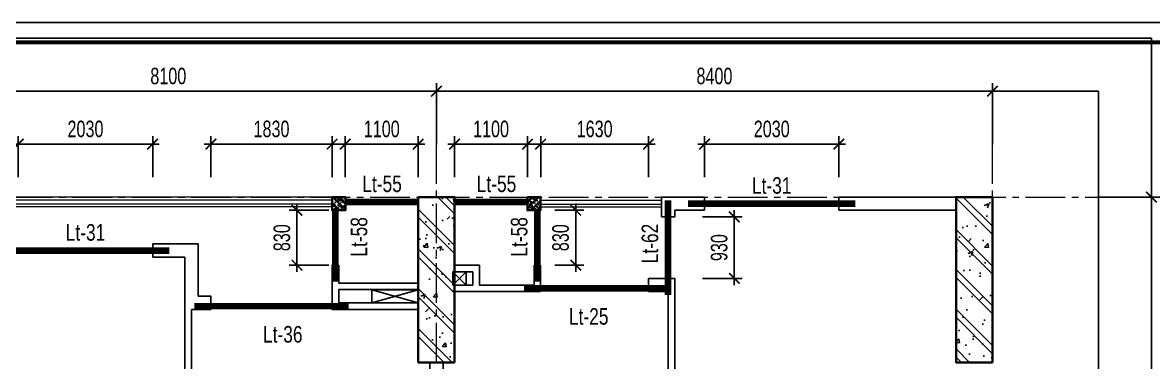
# Model space of a CAD drawing. Header units: millimetres. Extents: x 0 to 84100, y 0 to 158663.
# Drawn here: x 52670 to 69751, y 93026 to 98163 of the extents above; entities that cross this region are included whole.
import ezdxf
from ezdxf.enums import TextEntityAlignment as Align

# ---------------------------------------------------------------- set-up
doc = ezdxf.new("R2010")
doc.units = ezdxf.units.MM
doc.header["$LTSCALE"] = 800
doc.header["$MEASUREMENT"] = 0
doc.linetypes.add('CENTER2', pattern=[1.125, 0.75, -0.125, 0.125, -0.125])
doc.layers.get('DEFPOINTS').update_dxf_attribs({"color": 87})
for name, color, linetype in [('CDC-KHUNGTEN', 9, 'Continuous'), ('CDC.02.DIM', 1, 'Continuous'), ('CDC.03.BORDER', 3, 'Continuous'), ('CDC.06.TEXT', 2, 'Continuous'), ('CDC.10.HATCH', 9, 'Continuous'), ('KCS_LANH_TO', 3, 'Continuous'), ('new bloc sdfasdfk$0$KT-CTN', 3, 'Continuous')]:
    doc.layers.add(name, color=color, linetype=linetype)
for name, color, linetype, lineweight in [('CDC.01.AXIS', 160, 'CENTER2', 13), ('CDC.09.COLUMN', 4, 'Continuous', 35), ('CDC.11.NOTE', 8, 'Continuous', 18)]:
    doc.layers.add(name, color=color, linetype=linetype, lineweight=lineweight)
doc.layers.add('CDC.15.NOPLOT', color=87, linetype='Continuous', plot=False)
doc.styles.add('KCS_SMTEXT', font='arial.ttf', dxfattribs={"width": 0.7})
doc.dimstyles.new('KCS_DIM100', dxfattribs={"dimscale": 100, "dimtxt": 2.5, "dimasz": 1.6, "dimexe": 1.2, "dimexo": 0, "dimgap": 1, "dimtad": 1, "dimdec": 0, "dimzin": 0, "dimdsep": 46, "dimtxsty": 'KCS_SMTEXT', "dimblk": 'ARCHTICK', "dimcen": 0, "dimdle": 1, "dimclrd": 1, "dimclre": 1, "dimclrt": 2, "dimadec": 0, "dimazin": 0, "dimtfac": 1, "dimtdec": 0, "dimtix": 1, "dimtmove": 2, "dimatfit": 3, "dimfxl": 1, "dimtolj": 1, "dimtzin": 0, "dimarcsym": 0})
pattern_1 = [(50, (0, 0), (717.26, -62.752), [75, -825]), (355, (0, 0), (-138.751, 752.192), [60, -660]), (100.4514, (59.8, -5.2), (578.5094, 689.4395), [63.74, -701.142]), (46.1842, (0, 200), (1067.241, -165.519), [112.5, -1237.5]), (96.6356, (88.9, 186.2), (934.663, 974.118), [95.61, -1051.713]), (351.1842, (0, 200), (934.662, 974.119), [90, -990]), (21, (100, 150), (596.907, -402.619), [75, -825]), (226, (100, 150), (671.882, -365.54), [60, -660]), (71.4514, (149.74, 116.45), (840.2226, 322.5305), [63.74, -701.142]), (67.5, (0, 0), (-155.9162, 294.3745), [0, -652, 0, -670, 0, -662.5]), (4.5, (0, 0), (283.351, 380.1032), [0, -382, 0, -637, 0, -252.5]), (327.5, (-223, 0), (533.8224, -22.5549), [0, -250, 0, -780, 0, -1035]), (317.5, (-323, 0), (583.1862, 100.105), [0, -325, 0, -518, 0, -735]), (315, (0, 0), (300.5204, 300.5204), []), (315, (0, 122.5), (300.5204, 300.5204), [])]

# ---------------------------------------------------------------- blocks, each defined once
blk = doc.blocks.new('TRUC9-31')
at = {"layer": 'CDC.10.HATCH', "ltscale": 0.5}
h = blk.add_hatch(dxfattribs=at)
h.set_pattern_fill('BETONG', color=256, scale=100, style=0, pattern_type=2)
h.set_pattern_definition(pattern_1)
h.paths.add_polyline_path([(48625, 46100), (49175, 46100), (49175, 48600), (48625, 48600), (48625, 47086)])
h = blk.add_hatch(dxfattribs=at)
h.set_pattern_fill('BETONG', color=256, scale=100, style=0, pattern_type=2)
h.set_pattern_definition(pattern_1)
h.paths.add_polyline_path([(56750, 46100), (57300, 46100), (57300, 48600), (56750, 48600), (56750, 47086)])
at = {"layer": 'CDC.01.AXIS'}
for p, q in [((48900, -1600), (48900, 50200)), ((57300, -1600), (57300, 50200)), ((-1600, 48600), (58900, 48600))]:
    blk.add_line(p, q, dxfattribs=at)
at = {"layer": 'CDC.09.COLUMN'}
for points in [[(49175, 46100), (49175, 48600), (48625, 48600), (48625, 46100)], [(57300, 46100), (57300, 48600), (56750, 48600), (56750, 46100)]]:
    blk.add_lwpolyline(points, close=True, dxfattribs=at)
blk = doc.blocks.new('new bloc sdfasdfk$0$ktn tang can ho')
at = {"layer": 'new bloc sdfasdfk$0$KT-CTN'}
for p, q in [((32850, 39370), (32650, 39170)), ((32650, 39370), (32850, 39170)), ((32125, 39099), (31425, 38899)), ((31425, 39099), (32125, 38899))]:
    blk.add_line(p, q, dxfattribs=at)
for points in [[(32650, 39170), (32850, 39170), (32850, 39370), (32650, 39370)], [(31425, 38899), (32125, 38899), (32125, 39099), (31425, 39099)]]:
    blk.add_lwpolyline(points, close=True, dxfattribs=at)
blk = doc.blocks.new('_ArchTick')
at = {"color": 0, "linetype": 'ByBlock', "const_width": 0.15}
blk.add_lwpolyline([(-0.5, -0.5), (0.5, 0.5)], dxfattribs=at)
blk = doc.blocks.new('*D77')
at = {"layer": 'CDC.02.DIM', "color": 1, "lineweight": -2, "ltscale": 0.5, "transparency": 16777216}
for p, q in [((50821, 96322), (50821, 97246)), ((58921, 96322), (58921, 97246)), ((50721, 97126), (59021, 97126))]:
    blk.add_line(p, q, dxfattribs=at)
at = {"layer": 'DEFPOINTS', "color": 0, "ltscale": 0.5, "transparency": 16777216}
for p in [(58921, 97126), (50821, 96322), (58921, 96322)]:
    blk.add_point(p, dxfattribs=at)
at = {"layer": 'CDC.02.DIM', "color": 1, "lineweight": -2, "ltscale": 0.5, "transparency": 16777216, "xscale": 160, "yscale": 160, "zscale": 160, "rotation": 180}
blk.add_blockref('_ArchTick', (50821, 97126), dxfattribs=at)
at = {"layer": 'CDC.02.DIM', "color": 1, "lineweight": -2, "ltscale": 0.5, "transparency": 16777216, "xscale": 160, "yscale": 160, "zscale": 160}
blk.add_blockref('_ArchTick', (58921, 97126), dxfattribs=at)
at = {"layer": 'CDC.02.DIM', "color": 2, "ltscale": 0.5, "transparency": 16777216, "insert": (54871, 97354), "char_height": 250, "attachment_point": 5, "style": 'KCS_SMTEXT'}
blk.add_mtext('\\A1;8100', dxfattribs=at)
blk = doc.blocks.new('*D78')
at = {"layer": 'CDC.02.DIM', "color": 1, "lineweight": -2, "ltscale": 0.5, "transparency": 16777216}
for p, q in [((58921, 96322), (58921, 97246)), ((67321, 96322), (67321, 97246)), ((58821, 97126), (67421, 97126))]:
    blk.add_line(p, q, dxfattribs=at)
at = {"layer": 'DEFPOINTS', "color": 0, "ltscale": 0.5, "transparency": 16777216}
for p in [(67321, 97126), (58921, 96322), (67321, 96322)]:
    blk.add_point(p, dxfattribs=at)
at = {"layer": 'CDC.02.DIM', "color": 1, "lineweight": -2, "ltscale": 0.5, "transparency": 16777216, "xscale": 160, "yscale": 160, "zscale": 160, "rotation": 180}
blk.add_blockref('_ArchTick', (58921, 97126), dxfattribs=at)
at = {"layer": 'CDC.02.DIM', "color": 1, "lineweight": -2, "ltscale": 0.5, "transparency": 16777216, "xscale": 160, "yscale": 160, "zscale": 160}
blk.add_blockref('_ArchTick', (67321, 97126), dxfattribs=at)
at = {"layer": 'CDC.02.DIM', "color": 2, "ltscale": 0.5, "transparency": 16777216, "insert": (63121, 97354), "char_height": 250, "attachment_point": 5, "style": 'KCS_SMTEXT'}
blk.add_mtext('\\A1;8400', dxfattribs=at)
blk = doc.blocks.new('*D79')
at = {"layer": 'CDC.02.DIM', "color": 1, "lineweight": -2, "ltscale": 0.5, "transparency": 16777216}
for p, q in [((68921, 95526), (69841, 95526)), ((69721, 95626), (69721, 87326)), ((68921, 87426), (69841, 87426))]:
    blk.add_line(p, q, dxfattribs=at)
at = {"layer": 'DEFPOINTS', "color": 0, "ltscale": 0.5, "transparency": 16777216}
for p in [(68921, 95526), (68921, 87426), (69721, 87426)]:
    blk.add_point(p, dxfattribs=at)
at = {"layer": 'CDC.02.DIM', "color": 1, "lineweight": -2, "ltscale": 0.5, "transparency": 16777216, "xscale": 160, "yscale": 160, "zscale": 160}
for p, rotation in [((69721, 95526), 90), ((69721, 87426), 270)]:
    blk.add_blockref('_ArchTick', p, dxfattribs=dict(at, rotation=rotation))
at = {"layer": 'CDC.02.DIM', "color": 2, "ltscale": 0.5, "transparency": 16777216, "insert": (69493, 91476), "char_height": 250, "attachment_point": 5, "rotation": 90, "style": 'KCS_SMTEXT'}
blk.add_mtext('\\A1;8100', dxfattribs=at)
blk = doc.blocks.new('*D98')
at = {"layer": 'CDC.02.DIM', "color": 1, "lineweight": -2, "ltscale": 0.5, "transparency": 16777216}
for p, q in [((68921, 95526), (70841, 95526)), ((70721, 46826), (70721, 95626)), ((68921, 46926), (70841, 46926))]:
    blk.add_line(p, q, dxfattribs=at)
at = {"layer": 'DEFPOINTS', "color": 0, "ltscale": 0.5, "transparency": 16777216}
for p in [(68921, 95526), (70721, 95526), (68921, 46926)]:
    blk.add_point(p, dxfattribs=at)
at = {"layer": 'CDC.02.DIM', "color": 1, "lineweight": -2, "ltscale": 0.5, "transparency": 16777216, "xscale": 160, "yscale": 160, "zscale": 160}
for p, rotation in [((70721, 95526), 90), ((70721, 46926), 270)]:
    blk.add_blockref('_ArchTick', p, dxfattribs=dict(at, rotation=rotation))
at = {"layer": 'CDC.02.DIM', "color": 2, "ltscale": 0.5, "transparency": 16777216, "insert": (70493, 71226), "char_height": 250, "attachment_point": 5, "rotation": 90, "style": 'KCS_SMTEXT'}
blk.add_mtext('\\A1;48600', dxfattribs=at)
blk = doc.blocks.new('*D131')
at = {"layer": 'CDC.02.DIM', "color": 1, "lineweight": -2, "transparency": 16777216}
for p, q in [((57545, 95826), (57545, 96446)), ((58645, 95826), (58645, 96446)), ((58745, 96326), (57445, 96326))]:
    blk.add_line(p, q, dxfattribs=at)
at = {"layer": 'DEFPOINTS', "color": 0, "transparency": 16777216}
for p in [(57545, 96326), (57545, 95826), (58645, 95826)]:
    blk.add_point(p, dxfattribs=at)
at = {"layer": 'CDC.02.DIM', "color": 1, "lineweight": -2, "transparency": 16777216, "xscale": 160, "yscale": 160, "zscale": 160, "rotation": 180}
blk.add_blockref('_ArchTick', (57545, 96326), dxfattribs=at)
at = {"layer": 'CDC.02.DIM', "color": 1, "lineweight": -2, "transparency": 16777216, "xscale": 160, "yscale": 160, "zscale": 160}
blk.add_blockref('_ArchTick', (58645, 96326), dxfattribs=at)
at = {"layer": 'CDC.02.DIM', "color": 2, "transparency": 16777216, "insert": (58095, 96554), "char_height": 250, "attachment_point": 5, "style": 'KCS_SMTEXT'}
blk.add_mtext('\\A1;1100', dxfattribs=at)
blk = doc.blocks.new('*D132')
at = {"layer": 'CDC.02.DIM', "color": 1, "lineweight": -2, "transparency": 16777216}
for p, q in [((55515, 95826), (55515, 96446)), ((57345, 95826), (57345, 96446)), ((55415, 96326), (57445, 96326))]:
    blk.add_line(p, q, dxfattribs=at)
at = {"layer": 'DEFPOINTS', "color": 0, "transparency": 16777216}
for p in [(57345, 96326), (55515, 95826), (57345, 95826)]:
    blk.add_point(p, dxfattribs=at)
at = {"layer": 'CDC.02.DIM', "color": 1, "lineweight": -2, "transparency": 16777216, "xscale": 160, "yscale": 160, "zscale": 160, "rotation": 180}
blk.add_blockref('_ArchTick', (55515, 96326), dxfattribs=at)
at = {"layer": 'CDC.02.DIM', "color": 1, "lineweight": -2, "transparency": 16777216, "xscale": 160, "yscale": 160, "zscale": 160}
blk.add_blockref('_ArchTick', (57345, 96326), dxfattribs=at)
at = {"layer": 'CDC.02.DIM', "color": 2, "transparency": 16777216, "insert": (56430, 96554), "char_height": 250, "attachment_point": 5, "style": 'KCS_SMTEXT'}
blk.add_mtext('\\A1;1830', dxfattribs=at)
blk = doc.blocks.new('*D133')
at = {"layer": 'CDC.02.DIM', "color": 1, "lineweight": -2, "transparency": 16777216}
for p, q in [((52605, 95826), (52605, 96446)), ((54635, 95826), (54635, 96446)), ((52505, 96326), (54735, 96326))]:
    blk.add_line(p, q, dxfattribs=at)
at = {"layer": 'DEFPOINTS', "color": 0, "transparency": 16777216}
for p in [(54635, 96326), (52605, 95826), (54635, 95826)]:
    blk.add_point(p, dxfattribs=at)
at = {"layer": 'CDC.02.DIM', "color": 1, "lineweight": -2, "transparency": 16777216, "xscale": 160, "yscale": 160, "zscale": 160, "rotation": 180}
blk.add_blockref('_ArchTick', (52605, 96326), dxfattribs=at)
at = {"layer": 'CDC.02.DIM', "color": 1, "lineweight": -2, "transparency": 16777216, "xscale": 160, "yscale": 160, "zscale": 160}
blk.add_blockref('_ArchTick', (54635, 96326), dxfattribs=at)
at = {"layer": 'CDC.02.DIM', "color": 2, "transparency": 16777216, "insert": (53620, 96554), "char_height": 250, "attachment_point": 5, "style": 'KCS_SMTEXT'}
blk.add_mtext('\\A1;2030', dxfattribs=at)
blk = doc.blocks.new('*D137')
at = {"layer": 'CDC.02.DIM', "color": 1, "lineweight": -2, "transparency": 16777216}
for p, q in [((57298, 95326), (56695, 95326)), ((56815, 95426), (56815, 94396)), ((57298, 94496), (56695, 94496))]:
    blk.add_line(p, q, dxfattribs=at)
at = {"layer": 'DEFPOINTS', "color": 0, "transparency": 16777216}
for p in [(57298, 95326), (56815, 94496), (57298, 94496)]:
    blk.add_point(p, dxfattribs=at)
at = {"layer": 'CDC.02.DIM', "color": 1, "lineweight": -2, "transparency": 16777216, "xscale": 160, "yscale": 160, "zscale": 160}
for p, rotation in [((56815, 95326), 90), ((56815, 94496), 270)]:
    blk.add_blockref('_ArchTick', p, dxfattribs=dict(at, rotation=rotation))
at = {"layer": 'CDC.02.DIM', "color": 2, "transparency": 16777216, "insert": (56588, 94911), "char_height": 250, "attachment_point": 5, "rotation": 90, "style": 'KCS_SMTEXT'}
blk.add_mtext('\\A1;830', dxfattribs=at)
blk = doc.blocks.new('*D143')
at = {"layer": 'CDC.02.DIM', "color": 1, "lineweight": -2, "transparency": 16777216}
for p, q in [((59196, 95826), (59196, 96446)), ((60296, 95826), (60296, 96446)), ((59096, 96326), (60396, 96326))]:
    blk.add_line(p, q, dxfattribs=at)
at = {"layer": 'DEFPOINTS', "color": 0, "transparency": 16777216}
for p in [(60296, 96326), (59196, 95826), (60296, 95826)]:
    blk.add_point(p, dxfattribs=at)
at = {"layer": 'CDC.02.DIM', "color": 1, "lineweight": -2, "transparency": 16777216, "xscale": 160, "yscale": 160, "zscale": 160, "rotation": 180}
blk.add_blockref('_ArchTick', (59196, 96326), dxfattribs=at)
at = {"layer": 'CDC.02.DIM', "color": 1, "lineweight": -2, "transparency": 16777216, "xscale": 160, "yscale": 160, "zscale": 160}
blk.add_blockref('_ArchTick', (60296, 96326), dxfattribs=at)
at = {"layer": 'CDC.02.DIM', "color": 2, "transparency": 16777216, "insert": (59746, 96554), "char_height": 250, "attachment_point": 5, "style": 'KCS_SMTEXT'}
blk.add_mtext('\\A1;1100', dxfattribs=at)
blk = doc.blocks.new('*D144')
at = {"layer": 'CDC.02.DIM', "color": 1, "lineweight": -2, "transparency": 16777216}
for p, q in [((60496, 95826), (60496, 96446)), ((62126, 95826), (62126, 96446)), ((62226, 96326), (60396, 96326))]:
    blk.add_line(p, q, dxfattribs=at)
at = {"layer": 'DEFPOINTS', "color": 0, "transparency": 16777216}
for p in [(60496, 96326), (60496, 95826), (62126, 95826)]:
    blk.add_point(p, dxfattribs=at)
at = {"layer": 'CDC.02.DIM', "color": 1, "lineweight": -2, "transparency": 16777216, "xscale": 160, "yscale": 160, "zscale": 160, "rotation": 180}
blk.add_blockref('_ArchTick', (60496, 96326), dxfattribs=at)
at = {"layer": 'CDC.02.DIM', "color": 1, "lineweight": -2, "transparency": 16777216, "xscale": 160, "yscale": 160, "zscale": 160}
blk.add_blockref('_ArchTick', (62126, 96326), dxfattribs=at)
at = {"layer": 'CDC.02.DIM', "color": 2, "transparency": 16777216, "insert": (61311, 96554), "char_height": 250, "attachment_point": 5, "style": 'KCS_SMTEXT'}
blk.add_mtext('\\A1;1630', dxfattribs=at)
blk = doc.blocks.new('*D145')
at = {"layer": 'CDC.02.DIM', "color": 1, "lineweight": -2, "transparency": 16777216}
for p, q in [((62971, 95826), (62971, 96446)), ((65001, 95826), (65001, 96446)), ((65101, 96326), (62871, 96326))]:
    blk.add_line(p, q, dxfattribs=at)
at = {"layer": 'DEFPOINTS', "color": 0, "transparency": 16777216}
for p in [(62971, 96326), (62971, 95826), (65001, 95826)]:
    blk.add_point(p, dxfattribs=at)
at = {"layer": 'CDC.02.DIM', "color": 1, "lineweight": -2, "transparency": 16777216, "xscale": 160, "yscale": 160, "zscale": 160, "rotation": 180}
blk.add_blockref('_ArchTick', (62971, 96326), dxfattribs=at)
at = {"layer": 'CDC.02.DIM', "color": 1, "lineweight": -2, "transparency": 16777216, "xscale": 160, "yscale": 160, "zscale": 160}
blk.add_blockref('_ArchTick', (65001, 96326), dxfattribs=at)
at = {"layer": 'CDC.02.DIM', "color": 2, "transparency": 16777216, "insert": (63986, 96554), "char_height": 250, "attachment_point": 5, "style": 'KCS_SMTEXT'}
blk.add_mtext('\\A1;2030', dxfattribs=at)
blk = doc.blocks.new('*D147')
at = {"layer": 'CDC.02.DIM', "color": 1, "lineweight": -2, "transparency": 16777216}
for p, q in [((60708, 95326), (61146, 95326)), ((61026, 95426), (61026, 94396)), ((60708, 94496), (61146, 94496))]:
    blk.add_line(p, q, dxfattribs=at)
at = {"layer": 'DEFPOINTS', "color": 0, "transparency": 16777216}
for p in [(60708, 95326), (60708, 94496), (61026, 94496)]:
    blk.add_point(p, dxfattribs=at)
at = {"layer": 'CDC.02.DIM', "color": 1, "lineweight": -2, "transparency": 16777216, "xscale": 160, "yscale": 160, "zscale": 160}
for p, rotation in [((61026, 95326), 90), ((61026, 94496), 270)]:
    blk.add_blockref('_ArchTick', p, dxfattribs=dict(at, rotation=rotation))
at = {"layer": 'CDC.02.DIM', "color": 2, "transparency": 16777216, "insert": (60798, 94911), "char_height": 250, "attachment_point": 5, "rotation": 90, "style": 'KCS_SMTEXT'}
blk.add_mtext('\\A1;830', dxfattribs=at)
blk = doc.blocks.new('*D148')
at = {"layer": 'CDC.02.DIM', "color": 1, "lineweight": -2, "transparency": 16777216}
for p, q in [((63421, 95326), (63421, 94196)), ((62939, 95226), (63541, 95226)), ((62939, 94296), (63541, 94296))]:
    blk.add_line(p, q, dxfattribs=at)
at = {"layer": 'DEFPOINTS', "color": 0, "transparency": 16777216}
for p in [(62939, 95226), (62939, 94296), (63421, 94296)]:
    blk.add_point(p, dxfattribs=at)
at = {"layer": 'CDC.02.DIM', "color": 1, "lineweight": -2, "transparency": 16777216, "xscale": 160, "yscale": 160, "zscale": 160}
for p, rotation in [((63421, 95226), 90), ((63421, 94296), 270)]:
    blk.add_blockref('_ArchTick', p, dxfattribs=dict(at, rotation=rotation))
at = {"layer": 'CDC.02.DIM', "color": 2, "transparency": 16777216, "insert": (63193, 94761), "char_height": 250, "attachment_point": 5, "rotation": 90, "style": 'KCS_SMTEXT'}
blk.add_mtext('\\A1;930', dxfattribs=at)
blk = doc.blocks.new('Khung tên chuẩn')
at = {"layer": 'CDC-KHUNGTEN', "color": 8}
blk.add_lwpolyline([(75096, 1100), (83000, 1100), (83000, 58300), (3000, 58300), (3000, 1100), (75096, 1100)], dxfattribs=at)
at = {"layer": 'CDC-KHUNGTEN', "color": 255, "lineweight": 60}
blk.add_lwpolyline([(74900, 1400), (74900, 58000), (3300, 58000), (3300, 1400), (74900, 1400)], close=True, dxfattribs=at)

msp = doc.modelspace()

# ---------------------------------------------------------------- hatches: boundary and pattern name
at = {"layer": 'CDC.10.HATCH', "ltscale": 0.5}
h = msp.add_hatch(dxfattribs=at)
h.set_pattern_fill('DANG-01', color=256, scale=15, style=0, pattern_type=2)
h.set_pattern_definition([(130, (3863873.86, -471787.55), (-107.5890274, -9.4128202), [11.25, -123.75]), (185, (3863873.86, -471787.55), (20.8127, 112.82882), [9, -99]), (79.5486, (3863864.9, -471788.33), (-86.7764073, 103.4159313), [9.5610285, -105.1713168]), (133.8158, (3863873.86, -471757.55), (-160.0861573, -24.827852), [16.875, -185.625]), (83.3644, (3863860.52, -471759.62), (-140.199406, 146.1176806), [14.341543, -157.75695]), (188.8158, (3863873.86, -471757.55), (-140.199292, 146.11779), [13.5, -148.5]), (159, (3863858.86, -471765.05), (-89.5360578, -60.3928336), [11.25, -123.75]), (214, (3863858.86, -471765.05), (-36.4972998, 108.7725068), [9, -99]), (108.5486, (3863851.4, -471770.08), (-126.0333943, 48.3795745), [9.5610285, -105.1713168]), (142.5, (3863873.86, -471787.547), (-1.8239783, 49.93407807), [0, -97.8, 0, -100.5, 0, -99.375]), (172.5, (3863873.86, -471787.547), (-39.4604306, 59.1617568), [0, -57.3, 0, -95.55, 0, -37.875]), (212.5, (3863907.31, -471787.547), (-80.07336543, -3.38323076), [0, -37.5, 0, -117, 0, -155.25]), (222.5, (3863922.31, -471787.55), (-87.4779254, 15.0157473), [0, -48.75, 0, -77.7, 0, -110.25]), (135, (3863873.86, -471787.55), (45.0780573, 45.0780573), []), (135, (3863873.86, -471769.17), (45.0780573, 45.0780573), [])])
h.paths.add_polyline_path([(57545.3, 95526.1), (57345.3, 95526.1), (57345.3, 95326.1), (57545.3, 95326.1)])
h = msp.add_hatch(dxfattribs=at)
h.set_pattern_fill('DANG-01', color=256, scale=15, style=0, pattern_type=2)
h.set_pattern_definition([(50, (-4011321.45, -441787.55), (107.5890274, -9.4128202), [11.25, -123.75]), (355, (-4011321.45, -441787.55), (-20.8127, 112.82882), [9, -99]), (100.4514, (-4011312.49, -441788.33), (86.7764073, 103.4159313), [9.5610285, -105.1713168]), (46.1842, (-4011321.45, -441757.55), (160.0861573, -24.827852), [16.875, -185.625]), (96.6356, (-4011308.11, -441759.62), (140.199406, 146.1176806), [14.341543, -157.75695]), (351.1842, (-4011321.45, -441757.55), (140.199292, 146.11779), [13.5, -148.5]), (21, (-4011306.45, -441765.05), (89.5360578, -60.3928336), [11.25, -123.75]), (326, (-4011306.45, -441765.05), (36.4972998, 108.7725068), [9, -99]), (71.4514, (-4011298.99, -441770.08), (126.0333943, 48.3795745), [9.5610285, -105.1713168]), (37.5, (-4011321.45, -441787.547), (1.8239783, 49.93407807), [0, -97.8, 0, -100.5, 0, -99.375]), (7.5, (-4011321.45, -441787.547), (39.4604306, 59.1617568), [0, -57.3, 0, -95.55, 0, -37.875]), (327.5, (-4011354.9, -441787.547), (80.07336543, -3.38323076), [0, -37.5, 0, -117, 0, -155.25]), (317.5, (-4011369.9, -441787.55), (87.4779254, 15.0157473), [0, -48.75, 0, -77.7, 0, -110.25]), (45, (-4011321.45, -441787.55), (-45.0780573, 45.0780573), []), (45, (-4011321.45, -441769.17), (-45.0780573, 45.0780573), [])])
h.paths.add_polyline_path([(60295.7, 95526.1), (60495.7, 95526.1), (60495.7, 95326.1), (60295.7, 95326.1)])

# ---------------------------------------------------------------- linework, layer by layer
at = {"layer": 'CDC.03.BORDER'}
for p, q in [((62320.7, 95526.1), (62970.7, 95526.1)), ((62320.7, 95226.1), (62320.7, 95526.1)), ((62970.7, 95526.1), (62970.7, 95326.1)), ((65000.7, 95326.1), (65000.7, 95526.1)), ((65000.7, 95526.1), (66770.7, 95526.1)), ((65000.7, 95526.1), (65000.7, 95326.1)), ((66770.7, 95526.1), (66770.7, 95326.1)), ((62970.7, 95326.1), (62520.7, 95326.1)), ((62520.7, 95326.1), (62520.7, 95226.1)), ((65000.7, 95326.1), (66770.7, 95326.1)), ((62320.7, 95226.1), (62520.7, 95226.1)), ((54635.4, 94816.1), (54635.4, 94616.1)), ((54635.4, 94616.1), (55120.4, 94616.1)), ((57445.3, 94226.1), (57445.3, 94496.1)), ((59570.5, 94496.1), (59195.7, 94496.1)), ((59570.5, 94196.1), (59570.5, 94496.1)), ((60395.7, 94496.1), (60495.7, 94496.1)), ((60495.7, 94096.1), (60495.7, 94496.1)), ((59470.5, 94396.1), (59195.7, 94396.1)), ((59470.5, 94196.1), (59470.5, 94396.1)), ((62125.9, 94096.1), (62125.9, 94296.1)), ((62125.9, 94296.1), (62520.7, 94296.1)), ((62520.7, 94296.1), (62520.7, 91126.1)), ((57445.3, 94104.3), (57445.3, 94126.1)), ((59195.7, 94096.1), (60495.7, 94096.1)), ((62420.7, 94096.1), (62125.9, 94096.1)), ((62420.7, 90456.1), (62420.7, 94096.1)), ((58820.7, 93026.1), (59020.7, 93026.1)), ((59020.7, 93026.1), (59020.7, 89426.1))]:
    msp.add_line(p, q, dxfattribs=at)
at = {"layer": 'CDC.03.BORDER', "lineweight": 13}
msp.add_line((62320.7, 95456.1), (62320.7, 95446.1), dxfattribs=at)
at = {"layer": 'CDC.03.BORDER'}
for points in [[(54635.4, 94816.1), (55320.4, 94816.1), (55320.4, 94026.1)], [(55220.4, 93826.1), (55220.4, 91766.1), (55120.4, 91766.1), (55120.4, 94616.1)], [(57445.3, 94496.1), (57345.3, 94496.1), (57345.3, 93826.1), (58645.4, 93826.1)], [(60395.7, 94496.1), (60395.7, 94196.1)], [(58645.4, 94226.1), (57445.3, 94226.1)], [(58645.4, 94126.1), (57445.3, 94126.1), (57445.3, 93926.1), (58645.4, 93926.1), (58645.4, 94126.1)], [(59470.5, 94196.1), (59195.7, 94196.1)], [(60395.7, 94196.1), (59570.5, 94196.1)], [(55320.4, 94026.1), (55515.3, 94026.1), (55515.3, 93826.1), (55220.4, 93826.1)], [(58820.4, 87426.1), (58820.4, 93026.1), (58645.4, 93026.1), (58645.4, 93826.1)]]:
    msp.add_lwpolyline(points, dxfattribs=at)
at = {"layer": 'CDC.09.COLUMN', "color": 4, "ltscale": 0.5}
for p, q in [((57345.3, 95326.1), (57345.3, 95526.1)), ((57545.3, 95526.1), (57345.3, 95526.1)), ((57545.3, 95326.1), (57545.3, 95526.1)), ((60295.7, 95326.1), (60295.7, 95526.1)), ((60295.7, 95526.1), (60495.7, 95526.1)), ((60495.7, 95326.1), (60495.7, 95526.1)), ((57545.3, 95326.1), (57345.3, 95326.1)), ((60295.7, 95326.1), (60495.7, 95326.1))]:
    msp.add_line(p, q, dxfattribs=at)
at = {"layer": 'CDC.09.COLUMN'}
for points in [[(57545.3, 95526.1), (57345.3, 95526.1), (57345.3, 95326.1), (57545.3, 95326.1)], [(60295.7, 95526.1), (60495.7, 95526.1), (60495.7, 95326.1), (60295.7, 95326.1)]]:
    msp.add_lwpolyline(points, close=True, dxfattribs=at)
at = {"layer": 'CDC.11.NOTE', "ltscale": 15}
for p, q in [((57345.3, 95526.1), (51095.7, 95526.1)), ((57345.3, 95376.1), (51095.7, 95376.1))]:
    msp.add_line(p, q, dxfattribs=at)
at = {"layer": 'CDC.11.NOTE'}
for p, q in [((57345.3, 95476.1), (51095.7, 95476.1)), ((57345.3, 95416.1), (51095.7, 95416.1)), ((60495.7, 95376.1), (62320.7, 95376.1)), ((60495.9, 95476.1), (62320.7, 95476.1)), ((60495.9, 95416.1), (62320.7, 95416.1))]:
    msp.add_line(p, q, dxfattribs=at)
at = {"layer": 'CDC.15.NOPLOT'}
for points in [[(7620.7, 97926.1), (69720.7, 97926.1), (69720.7, 44526.1), (7620.7, 44526.1)], [(8420.7, 97126.1), (68920.7, 97126.1), (68920.7, 45326.1), (8420.7, 45326.1)]]:
    msp.add_lwpolyline(points, close=True, dxfattribs=at)
at = {"layer": 'KCS_LANH_TO', "color": 5, "const_width": 100}
for points in [[(57545.3, 95451.1), (58645.7, 95451.1)], [(60295.7, 95451.1), (59195.4, 95451.1)]]:
    msp.add_lwpolyline(points, dxfattribs=at)
at = {"layer": 'KCS_LANH_TO', "color": 7, "const_width": 100}
for points in [[(62420.7, 95476.1), (62420.7, 94046.1)], [(62720.7, 95426.1), (65250.7, 95426.1)], [(54885.4, 94716.1), (52355.4, 94716.1)]]:
    msp.add_lwpolyline(points, dxfattribs=at)
at = {"layer": 'KCS_LANH_TO', "color": 9, "const_width": 100}
for points in [[(57395.3, 94246.1), (57395.3, 95326.1)], [(60445.7, 95326.1), (60445.7, 94246.1)], [(60245.7, 94146.1), (62375.7, 94146.1)], [(57595.3, 93876.1), (55265.4, 93876.1)]]:
    msp.add_lwpolyline(points, dxfattribs=at)

# ---------------------------------------------------------------- block references
msp.add_blockref('Khung tên chuẩn', (0, 39862.9))
at = {"layer": 'CDC.11.NOTE'}
msp.add_blockref('TRUC9-31', (10020.7, 46926.1), dxfattribs=at)
at = {"layer": 'new bloc sdfasdfk$0$KT-CTN'}
msp.add_blockref('new bloc sdfasdfk$0$ktn tang can ho', (26520.7, 55026.1), dxfattribs=at)

# ---------------------------------------------------------------- texts
at = {"layer": 'CDC.06.TEXT', "style": 'KCS_SMTEXT', "width": 0.75}
for s, p in [('Lt-55', (58100.6, 95601.1)), ('Lt-25', (61221.8, 93596.1)), ('Lt-36', (56600.4, 93326.1))]:
    msp.add_text(s, height=250, dxfattribs=at).set_placement(p, align=Align.CENTER)
for s, rotation, p in [('Lt-55', 360, (59828.7, 95601.1)), ('Lt-31', 359.99946, (63985.7, 95576.1)), ('Lt-58', 90, (57876.7, 94923.8)), ('Lt-58', 90, (60295.7, 94923.8)), ('Lt-31', 360, (53620.4, 94866.1)), ('Lt-62', 90, (62270.7, 94823.1))]:
    msp.add_text(s, height=250, rotation=rotation, dxfattribs=at).set_placement(p, align=Align.CENTER)

# ---------------------------------------------------------------- dimensions: what is measured, and where the dimension line sits
at = {"layer": 'CDC.02.DIM', "ltscale": 0.5}
for base, p1, p2, picture, middle in [((58920.7, 97126.1), (50820.7, 96322.1), (58920.7, 96322.1), '*D77', (54870.7, 97353.8)), ((67320.7, 97126.1), (58920.7, 96322.1), (67320.7, 96322.1), '*D78', (63120.7, 97353.8))]:
    dim = msp.add_linear_dim(base=base, p1=p1, p2=p2, dimstyle='KCS_DIM100', dxfattribs=at)
    dim.commit()
    dim.dimension.update_dxf_attribs({"geometry": picture, "text_midpoint": middle})
at = {"layer": 'CDC.02.DIM'}
for base, p1, p2, picture, middle in [((54635.4, 96326.1), (52605.4, 95826.1), (54635.4, 95826.1), '*D133', (53620.4, 96553.9)), ((57345.3, 96326.1), (55515.4, 95826.1), (57345.3, 95826.1), '*D132', (56430.4, 96553.9)), ((60296.1, 96326.1), (59195.9, 95826.1), (60296.1, 95826.1), '*D143', (59746, 96553.8))]:
    dim = msp.add_linear_dim(base=base, p1=p1, p2=p2, dimstyle='KCS_DIM100', dxfattribs=at)
    dim.commit()
    dim.dimension.update_dxf_attribs({"geometry": picture, "text_midpoint": middle})
for base, p1, p2, angle, picture, middle in [((57545.3, 96326.1), (58645.4, 95826.1), (57545.3, 95826.1), 180, '*D131', (58095.4, 96553.8)), ((60496.1, 96326.1), (62125.9, 95826.1), (60496.1, 95826.1), 180, '*D144', (61311, 96553.9)), ((62970.7, 96326.1), (65000.7, 95826.1), (62970.7, 95826.1), 180, '*D145', (63985.7, 96553.9)), ((56815.4, 94496.1), (57298, 95326.1), (57298, 94496.1), 90, '*D137', (56587.7, 94911.1)), ((61025.9, 94496.1), (60707.7, 95326.1), (60707.7, 94496.1), 90, '*D147', (60798.2, 94911.1)), ((63421.2, 94296.1), (62938.5, 95226.1), (62938.5, 94296.1), 90, '*D148', (63193.4, 94761.1))]:
    dim = msp.add_linear_dim(base=base, p1=p1, p2=p2, angle=angle, dimstyle='KCS_DIM100', dxfattribs=at)
    dim.commit()
    dim.dimension.update_dxf_attribs({"geometry": picture, "text_midpoint": middle})
at = {"layer": 'CDC.02.DIM', "ltscale": 0.5}
for base, p1, p2, picture, middle in [((69720.7, 87426.1), (68920.7, 95526.1), (68920.7, 87426.1), '*D79', (69493, 91476.1)), ((70720.7, 95526.1), (68920.7, 46926.1), (68920.7, 95526.1), '*D98', (70493, 71226.1))]:
    dim = msp.add_linear_dim(base=base, p1=p1, p2=p2, angle=90, dimstyle='KCS_DIM100', dxfattribs=at)
    dim.commit()
    dim.dimension.update_dxf_attribs({"geometry": picture, "text_midpoint": middle})

doc.saveas('drawing.dxf')
